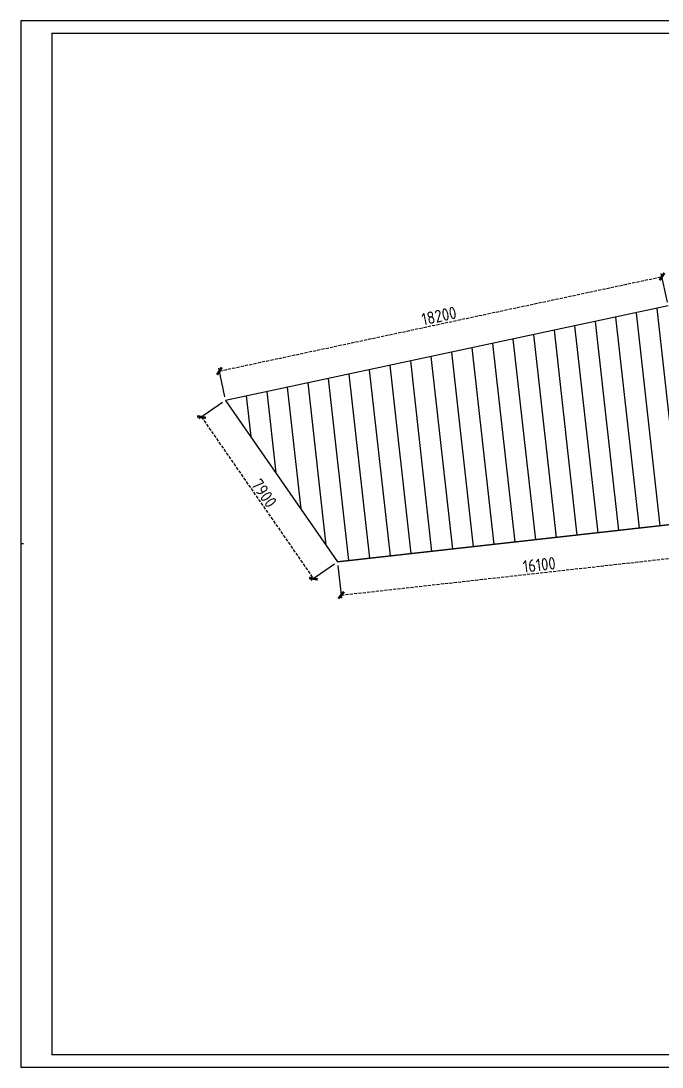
# Model space of a CAD drawing. Extents: x 18695 to 137595, y 9127 to 385570.
# Drawn here: x 18695 to 70270, y 9127 to 93227 of the extents above; entities that cross this region are included whole.
import ezdxf
from ezdxf.enums import TextEntityAlignment as Align

# ---------------------------------------------------------------- set-up
doc = ezdxf.new("R2010")
doc.units = 0
doc.header["$LTSCALE"] = 1000
doc.header["$MEASUREMENT"] = 0
doc.linetypes.add('DASH', pattern=[0.35, 0.25, -0.1])
doc.layers.add('PUB_TITLE', color=4, linetype='Continuous')
doc.styles.get("Standard").update_dxf_attribs({"font": 'gbenor.shx', "bigfont": 'gbcbig.shx'})
doc.dimstyles.get("Standard").update_dxf_attribs({"dimscale": 100, "dimtxt": 3.5, "dimasz": 1, "dimexe": 2.5, "dimexo": 3, "dimgap": 1.5, "dimtad": 1, "dimdec": 0, "dimzin": 0, "dimdsep": 46, "dimtxsty": 'Standard', "dimblk": 'ARCHTICK', "dimcen": 0.09, "dimadec": 0, "dimazin": 0, "dimtfac": 1, "dimtdec": 0, "dimtix": 1, "dimtmove": 2, "dimatfit": 3, "dimfxl": 1, "dimtolj": 1, "dimtzin": 0, "dimarcsym": 0})

# ---------------------------------------------------------------- blocks, each defined once
blk = doc.blocks.new('_ArchTick')
at = {"color": 0, "linetype": 'ByBlock', "const_width": 0.4}
blk.add_lwpolyline([(-0.5, -0.5), (0.5, 0.5)], dxfattribs=at)
blk = doc.blocks.new('*D4')
at = {"color": 0, "linetype": 'DASH', "lineweight": -2}
blk.add_line((34660, 65081), (70260, 72672), dxfattribs=at)
at = {"color": 0, "lineweight": -2}
for p, q in [((70699, 70611), (70207, 72916)), ((35099, 63020), (34608, 65325))]:
    blk.add_line(p, q, dxfattribs=at)
at = {"layer": 'Defpoints', "color": 0}
for p in [(70260, 72672), (70762, 70317), (35162, 62726)]:
    blk.add_point(p, dxfattribs=at)
at = {"color": 0, "lineweight": -2, "xscale": 500, "yscale": 500, "zscale": 500}
for p, rotation in [((70260, 72672), 12.03698838135666), ((34660, 65081), 192.0369883813567)]:
    blk.add_blockref('_ArchTick', p, dxfattribs=dict(at, rotation=rotation))
at = {"color": 0, "insert": (52324, 69512), "char_height": 1000, "attachment_point": 5, "rotation": 12.03699}
blk.add_mtext('\\A1;18200', dxfattribs=at)
blk = doc.blocks.new('*D9')
at = {"color": 0, "lineweight": -2}
for p, q in [((76195, 53019), (76488, 50399)), ((44194, 49442), (44487, 46821))]:
    blk.add_line(p, q, dxfattribs=at)
at = {"color": 0, "linetype": 'DASH', "lineweight": -2}
blk.add_line((44459, 47069), (76460, 50647), dxfattribs=at)
at = {"layer": 'Defpoints', "color": 0}
for p in [(76162, 53317), (76460, 50647), (44161, 49740)]:
    blk.add_point(p, dxfattribs=at)
at = {"color": 0, "lineweight": -2, "xscale": 500, "yscale": 500, "zscale": 500}
for p, rotation in [((76460, 50647), 6.379349726678115), ((44459, 47069), 186.3793497266781)]:
    blk.add_blockref('_ArchTick', p, dxfattribs=dict(at, rotation=rotation))
at = {"color": 0, "insert": (60388, 49504), "char_height": 1000, "attachment_point": 5, "rotation": 6.37935}
blk.add_mtext('\\A1;16100', dxfattribs=at)
blk = doc.blocks.new('*D3')
at = {"color": 0, "lineweight": -2}
for p, q in [((34915, 62556), (33016, 61240)), ((43914, 49569), (42015, 48253))]:
    blk.add_line(p, q, dxfattribs=at)
at = {"color": 0, "linetype": 'DASH', "lineweight": -2}
blk.add_line((33222, 61382), (42221, 48395), dxfattribs=at)
at = {"layer": 'Defpoints', "color": 0}
for p in [(35162, 62726), (44161, 49740), (42221, 48395)]:
    blk.add_point(p, dxfattribs=at)
at = {"color": 0, "lineweight": -2, "xscale": 500, "yscale": 500, "zscale": 500}
for p, rotation in [((33222, 61382), 124.7196064157326), ((42221, 48395), 304.7196064157326)]:
    blk.add_blockref('_ArchTick', p, dxfattribs=dict(at, rotation=rotation))
at = {"color": 0, "insert": (38256, 55259), "char_height": 1000, "attachment_point": 5, "rotation": 304.71961}
blk.add_mtext('\\A1;7900', dxfattribs=at)
blk = doc.blocks.new('$titleblk$00000167')
blk.add_line((-1187, 420.5), (-1189, 420.5))
blk.add_lwpolyline([(-1189, 0), (0, 0), (0, 841), (-1189, 841)], close=True)
at = {"const_width": 1}
blk.add_lwpolyline([(-1164, 10), (-10, 10), (-10, 831), (-1164, 831)], close=True, dxfattribs=at)
at = {"flags": 4}
for tag, p in [('(扩展图名)', (-62.12, 184.1)), ('图名', (-62.12, 180.13)), ('日期', (-62.12, 172.03)), ('图号', (-62.12, 163.99)), ('比例', (-62.12, 156)), ('子项', (-59.56, 82.07)), ('工程名称', (-59.24, 70.19)), ('设计号', (-36.91, 28.62))]:
    blk.add_attdef(tag, text='', height=3.5, dxfattribs=at).set_placement(p, align=Align.CENTER)
for tag, p in [('设计人', (-64.84, 148.13)), ('负责人', (-64.71, 140.27)), ('主持人', (-64.73, 132.26)), ('校对人', (-64.28, 124.4)), ('审核人', (-63.96, 116.15)), ('审定人', (-64.16, 107.95)), ('所长', (-64.16, 99.76))]:
    blk.add_attdef(tag, p, '', height=3.5)

msp = doc.modelspace()

# ---------------------------------------------------------------- linework, layer by layer
at = {"color": 1, "lineweight": 30}
for p, q in [((70761.5, 70317.5), (35161.9, 62726.5)), ((35161.9, 62726.5), (44160.9, 49739.7)), ((76161.5, 53317.5), (44160.9, 49739.7))]:
    msp.add_line(p, q, dxfattribs=at)
for p, q in [((70761.5, 70317.5), (35161.9, 62726.5)), ((69835.1, 70119.9), (71768.6, 52826.3)), ((64881.8, 69063.7), (66759.8, 52266.3)), ((66532.9, 69415.8), (68429.4, 52453)), ((68184, 69767.8), (70099, 52639.6)), ((61579.5, 68359.6), (63420.6, 51893)), ((63230.7, 68711.6), (65090.2, 52079.6)), ((56626.2, 67303.4), (58411.8, 51333)), ((58277.3, 67655.4), (60081.4, 51519.6)), ((59928.4, 68007.5), (61751, 51706.3)), ((53324, 66599.2), (55072.6, 50959.6)), ((54975.1, 66951.3), (56742.2, 51146.3)), ((50021.8, 65895.1), (51733.4, 50586.3)), ((51672.9, 66247.2), (53403, 50773)), ((45068.5, 64838.9), (46724.6, 50026.3)), ((46719.6, 65191), (48394.2, 50213)), ((48370.7, 65543), (50063.8, 50399.6)), ((41766.3, 64134.8), (43224.6, 51090.9)), ((43417.4, 64486.8), (45055, 49839.6)), ((36813, 63078.6), (37177.6, 59817.6)), ((38464.1, 63430.6), (39193.2, 56908.7)), ((40115.2, 63782.7), (41208.9, 53999.8)), ((35161.9, 62726.5), (44160.9, 49739.7)), ((44160.9, 49739.7), (76161.5, 53317.5))]:
    msp.add_line(p, q)

# ---------------------------------------------------------------- block references
at = {"layer": 'PUB_TITLE', "xscale": 100, "yscale": 100, "zscale": 100}
msp.add_blockref('$titleblk$00000167', (137594.7, 9127.5), dxfattribs=at)

# ---------------------------------------------------------------- dimensions: what is measured, and where the dimension line sits
at = {"color": 1}
for p1, p2, distance, picture, middle in [((35161.9, 62726.5), (70761.5, 70317.5), 2407.1, '*D4', (52324.2, 69511.9)), ((35161.9, 62726.5), (44160.9, 49739.7), -2360.2, '*D3', (38255.7, 55259)), ((44160.9, 49739.7), (76161.5, 53317.5), -2687.1, '*D9', (60387.6, 49504.1))]:
    dim = msp.add_aligned_dim(p1=p1, p2=p2, distance=distance, dimstyle='Standard', override={"dimtxt": 10, "dimasz": 5, "dimlfac": 0.5}, dxfattribs=at)
    dim.commit()
    dim.dimension.update_dxf_attribs({"geometry": picture, "text_midpoint": middle})

doc.saveas('drawing.dxf')
